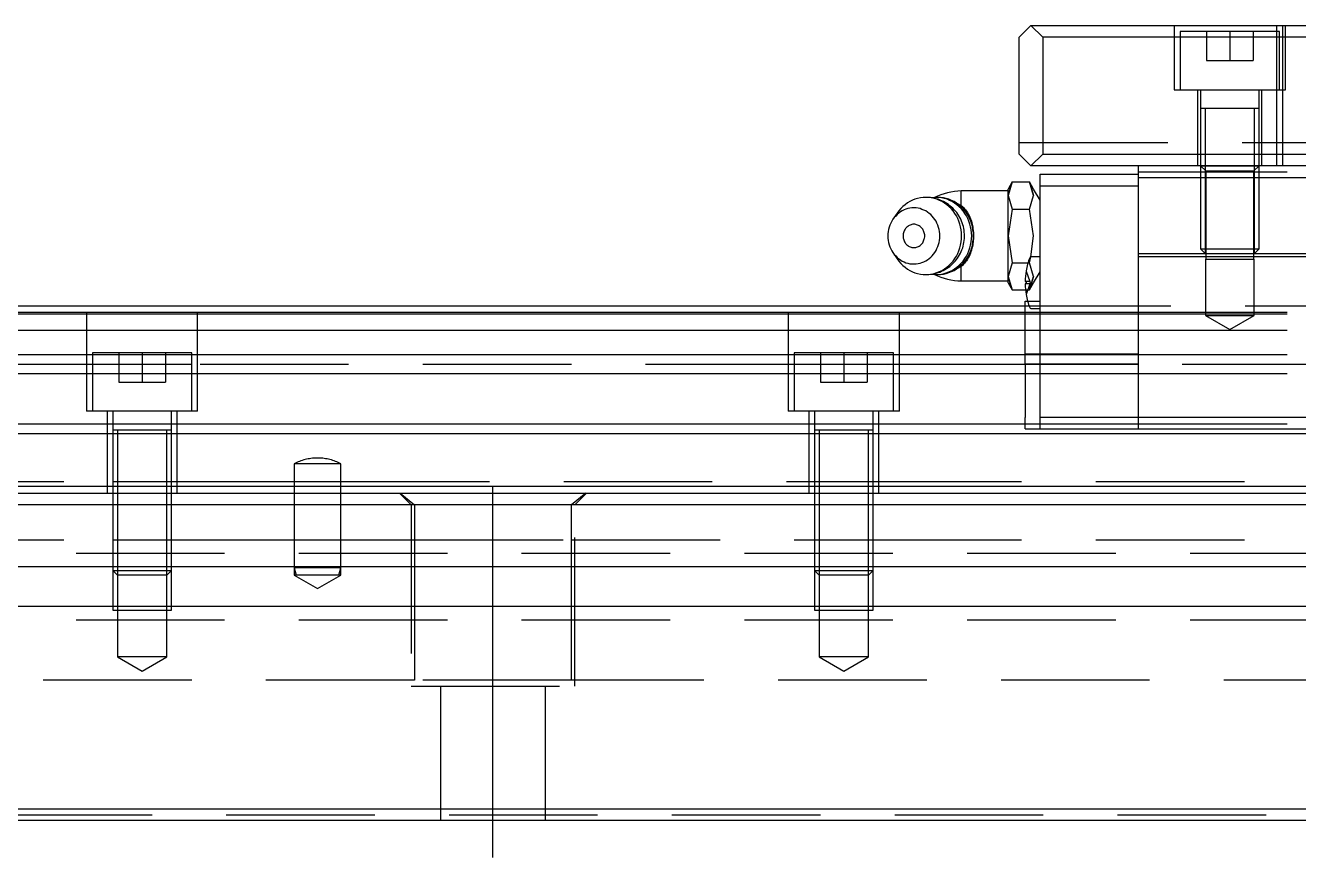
# Model space of a CAD drawing. Extents: x -10 to 1021, y -329 to 120.
# Drawn here: x 250 to 358.9, y -296.9 to -225.7 of the extents above; entities that cross this region are included whole.
import ezdxf

# ---------------------------------------------------------------- set-up
doc = ezdxf.new("R2010")
doc.units = 0
doc.linetypes.add('CENTER', pattern=[50.8, 31.75, -6.35, 6.35, -6.35])
doc.linetypes.add('DASHED', pattern=[19.05, 12.7, -6.35])
doc.layers.get('0').update_dxf_attribs({"linetype": 'CONTINUOUS'})
doc.layers.add('CENTER', color=1, linetype='CENTER')

msp = doc.modelspace()

# ---------------------------------------------------------------- linework, layer by layer
at = {"color": 7, "linetype": 'CONTINUOUS'}
for p, q in [((336, -225.73), (335, -226.73)), ((337, -226.73), (336, -225.73)), ((336, -225.73), (484, -225.73)), ((335, -236.73), (335, -226.73)), ((483, -226.73), (337, -226.73)), ((337, -226.73), (337, -236.73)), ((335, -236.73), (336, -237.73)), ((336, -237.73), (337, -236.73)), ((337, -236.73), (483, -236.73)), ((484, -237.73), (336, -237.73)), ((345.2, -238.73), (345.2, -237.73)), ((334.4, -239.11), (334.04, -239.72)), ((334.4, -239.11), (334.04, -240.26)), ((334.4, -239.1), (334.4, -239.11)), ((334.4, -239.11), (335.87, -239.11)), ((336.22, -239.72), (335.87, -239.11)), ((336.22, -240.26), (335.87, -239.11)), ((336.77, -238.43), (345.2, -238.43)), ((336.77, -239.43), (336.77, -238.43)), ((336.77, -239.43), (345.2, -239.43)), ((336.77, -259.23), (336.77, -239.43)), ((345.2, -245.23), (345.2, -238.73)), ((345.2, -238.73), (392.8, -238.73)), ((326.31, -240.51), (326.08, -240.58)), ((326.55, -240.46), (326.31, -240.51)), ((326.78, -240.43), (326.55, -240.46)), ((327.02, -240.43), (326.78, -240.43)), ((327.26, -240.44), (327.02, -240.43)), ((327.26, -240.43), (327.19, -240.43)), ((327.42, -240.45), (327.26, -240.43)), ((327.5, -240.47), (327.26, -240.44)), ((327.58, -240.47), (327.42, -240.45)), ((327.88, -240.43), (327.47, -240.46)), ((327.73, -240.52), (327.5, -240.47)), ((327.74, -240.51), (327.58, -240.47)), ((327.96, -240.59), (327.73, -240.52)), ((327.9, -240.55), (327.74, -240.51)), ((328.12, -240.44), (327.88, -240.43)), ((328.03, -240.43), (327.88, -240.43)), ((328.06, -240.59), (327.9, -240.55)), ((328.27, -240.44), (328.03, -240.43)), ((328.36, -240.47), (328.12, -240.44)), ((328.51, -240.47), (328.27, -240.44)), ((328.59, -240.52), (328.36, -240.47)), ((328.74, -240.52), (328.51, -240.47)), ((328.82, -240.59), (328.59, -240.52)), ((328.97, -240.59), (328.74, -240.52)), ((334.04, -239.88), (330.04, -239.88)), ((330.04, -241.11), (330.04, -239.88)), ((334.04, -240.26), (334.04, -239.72)), ((334.04, -243.72), (334.04, -240.26)), ((334.04, -240.26), (334.4, -241.42)), ((335.87, -241.42), (336.22, -240.26)), ((336.77, -240.67), (336.22, -239.72)), ((324.71, -241.57), (324.56, -241.77)), ((324.88, -241.38), (324.71, -241.57)), ((324.99, -241.58), (324.84, -241.67)), ((325.05, -241.2), (324.88, -241.38)), ((325.15, -241.5), (324.99, -241.58)), ((325.24, -241.05), (325.05, -241.2)), ((325.31, -241.44), (325.15, -241.5)), ((325.44, -240.9), (325.24, -241.05)), ((325.48, -241.39), (325.31, -241.44)), ((325.64, -240.78), (325.44, -240.9)), ((325.65, -241.35), (325.48, -241.39)), ((325.86, -240.67), (325.64, -240.78)), ((325.82, -241.33), (325.65, -241.35)), ((326, -241.33), (325.82, -241.33)), ((326.08, -240.58), (325.86, -240.67)), ((326.17, -241.33), (326, -241.33)), ((326.34, -241.36), (326.17, -241.33)), ((326.51, -241.39), (326.34, -241.36)), ((326.68, -241.45), (326.51, -241.39)), ((326.84, -241.51), (326.68, -241.45)), ((327, -241.59), (326.84, -241.51)), ((327.15, -241.68), (327, -241.59)), ((328.19, -240.68), (327.96, -240.59)), ((328.22, -240.65), (328.06, -240.59)), ((328.4, -240.78), (328.19, -240.68)), ((328.37, -240.71), (328.22, -240.65)), ((328.52, -240.79), (328.37, -240.71)), ((328.61, -240.91), (328.4, -240.78)), ((328.66, -240.86), (328.52, -240.79)), ((328.81, -241.06), (328.61, -240.91)), ((328.8, -240.95), (328.66, -240.86)), ((328.94, -241.04), (328.8, -240.95)), ((329, -241.22), (328.81, -241.06)), ((329.04, -240.68), (328.82, -240.59)), ((329.07, -241.14), (328.94, -241.04)), ((329.2, -240.68), (328.97, -240.59)), ((329.17, -241.39), (329, -241.22)), ((329.26, -240.78), (329.04, -240.68)), ((329.2, -241.25), (329.07, -241.14)), ((329.34, -241.58), (329.17, -241.39)), ((329.42, -240.78), (329.2, -240.68)), ((329.32, -241.36), (329.2, -241.25)), ((329.47, -240.91), (329.26, -240.78)), ((329.28, -240.72), (330.04, -241.11)), ((329.44, -241.48), (329.32, -241.36)), ((329.49, -241.79), (329.34, -241.58)), ((329.62, -240.91), (329.42, -240.78)), ((329.55, -241.6), (329.44, -241.48)), ((329.67, -241.06), (329.47, -240.91)), ((329.65, -241.73), (329.55, -241.6)), ((329.82, -241.06), (329.62, -240.91)), ((329.86, -241.22), (329.67, -241.06)), ((330.01, -241.22), (329.82, -241.06)), ((330.03, -241.39), (329.86, -241.22)), ((330.19, -241.39), (330.01, -241.22)), ((330.2, -241.58), (330.03, -241.39)), ((330.04, -241.11), (330.14, -241.2)), ((330.14, -241.2), (330.23, -241.3)), ((330.35, -241.58), (330.19, -241.39)), ((330.34, -241.79), (330.2, -241.58)), ((330.23, -241.3), (330.32, -241.4)), ((330.32, -241.4), (330.41, -241.5)), ((330.5, -241.79), (330.35, -241.58)), ((330.41, -241.5), (330.49, -241.61)), ((330.49, -241.61), (330.56, -241.73)), ((334.4, -241.42), (334.04, -243.72)), ((334.4, -241.42), (335.87, -241.42)), ((336.22, -243.72), (335.87, -241.42)), ((324.02, -242.62), (323.94, -242.8)), ((324.1, -242.46), (324.02, -242.62)), ((324.2, -242.3), (324.1, -242.46)), ((324.56, -241.77), (324.2, -242.3)), ((324.31, -242.15), (324.2, -242.3)), ((324.43, -242.02), (324.31, -242.15)), ((324.56, -241.89), (324.43, -242.02)), ((324.69, -241.77), (324.56, -241.89)), ((324.84, -241.67), (324.69, -241.77)), ((325.9, -242.73), (325.82, -242.74)), ((325.99, -242.73), (325.9, -242.73)), ((326.07, -242.73), (325.99, -242.73)), ((326.15, -242.74), (326.07, -242.73)), ((327.29, -241.79), (327.15, -241.68)), ((327.43, -241.9), (327.29, -241.79)), ((327.56, -242.03), (327.43, -241.9)), ((327.67, -242.17), (327.56, -242.03)), ((327.78, -242.32), (327.67, -242.17)), ((327.88, -242.47), (327.78, -242.32)), ((327.96, -242.64), (327.88, -242.47)), ((328.03, -242.81), (327.96, -242.64)), ((329.62, -242), (329.49, -241.79)), ((329.74, -242.23), (329.62, -242)), ((329.75, -241.87), (329.65, -241.73)), ((329.84, -242.46), (329.74, -242.23)), ((329.84, -242.01), (329.75, -241.87)), ((329.92, -242.15), (329.84, -242.01)), ((329.92, -242.71), (329.84, -242.46)), ((329.99, -242.3), (329.92, -242.15)), ((329.98, -242.95), (329.92, -242.71)), ((330.06, -242.45), (329.99, -242.3)), ((330.12, -242.6), (330.06, -242.45)), ((330.17, -242.76), (330.12, -242.6)), ((330.48, -242), (330.34, -241.79)), ((330.59, -242.23), (330.48, -242)), ((330.63, -242), (330.5, -241.79)), ((330.56, -241.73), (330.63, -241.85)), ((330.69, -242.46), (330.59, -242.23)), ((330.63, -241.85), (330.7, -241.98)), ((330.75, -242.23), (330.63, -242)), ((330.78, -242.71), (330.69, -242.46)), ((330.7, -241.98), (330.76, -242.11)), ((330.85, -242.46), (330.75, -242.23)), ((330.76, -242.11), (330.82, -242.24)), ((330.84, -242.95), (330.78, -242.71)), ((330.82, -242.24), (330.86, -242.36)), ((330.93, -242.71), (330.85, -242.46)), ((330.86, -242.36), (330.9, -242.47)), ((330.9, -242.47), (330.93, -242.59)), ((330.93, -242.59), (330.96, -242.72)), ((331, -242.95), (330.93, -242.71)), ((330.96, -242.72), (330.99, -242.84)), ((323.8, -243.35), (323.77, -243.53)), ((323.77, -243.53), (323.77, -243.72)), ((323.77, -243.72), (323.77, -243.92)), ((323.83, -243.16), (323.8, -243.35)), ((323.88, -242.98), (323.83, -243.16)), ((323.94, -242.8), (323.88, -242.98)), ((325.08, -243.55), (325.06, -243.64)), ((325.06, -243.64), (325.06, -243.72)), ((325.06, -243.72), (325.06, -243.81)), ((325.06, -243.81), (325.08, -243.9)), ((325.09, -243.47), (325.08, -243.55)), ((325.12, -243.38), (325.09, -243.47)), ((325.15, -243.3), (325.12, -243.38)), ((325.19, -243.23), (325.15, -243.3)), ((325.23, -243.15), (325.19, -243.23)), ((325.28, -243.08), (325.23, -243.15)), ((325.33, -243.02), (325.28, -243.08)), ((325.39, -242.96), (325.33, -243.02)), ((325.46, -242.91), (325.39, -242.96)), ((325.52, -242.86), (325.46, -242.91)), ((325.59, -242.82), (325.52, -242.86)), ((325.67, -242.79), (325.59, -242.82)), ((325.75, -242.76), (325.67, -242.79)), ((325.82, -242.74), (325.75, -242.76)), ((326.22, -242.76), (326.15, -242.74)), ((326.3, -242.79), (326.22, -242.76)), ((326.38, -242.82), (326.3, -242.79)), ((326.45, -242.86), (326.38, -242.82)), ((326.52, -242.91), (326.45, -242.86)), ((326.58, -242.96), (326.52, -242.91)), ((326.64, -243.02), (326.58, -242.96)), ((326.69, -243.08), (326.64, -243.02)), ((326.74, -243.15), (326.69, -243.08)), ((326.79, -243.23), (326.74, -243.15)), ((326.82, -243.3), (326.79, -243.23)), ((326.85, -243.38), (326.82, -243.3)), ((326.88, -243.47), (326.85, -243.38)), ((326.9, -243.55), (326.88, -243.47)), ((326.91, -243.64), (326.9, -243.55)), ((326.9, -243.9), (326.91, -243.81)), ((326.91, -243.72), (326.91, -243.64)), ((326.91, -243.81), (326.91, -243.72)), ((328.09, -242.99), (328.03, -242.81)), ((328.14, -243.17), (328.09, -242.99)), ((328.18, -243.35), (328.14, -243.17)), ((328.2, -243.54), (328.18, -243.35)), ((328.2, -243.72), (328.2, -243.54)), ((328.2, -243.91), (328.2, -243.72)), ((330.03, -243.21), (329.98, -242.95)), ((330.06, -243.47), (330.03, -243.21)), ((330.07, -243.72), (330.06, -243.47)), ((330.06, -243.98), (330.07, -243.72)), ((330.22, -242.92), (330.17, -242.76)), ((330.25, -243.08), (330.22, -242.92)), ((330.28, -243.24), (330.25, -243.08)), ((330.3, -243.4), (330.28, -243.24)), ((330.31, -243.57), (330.3, -243.4)), ((330.32, -243.72), (330.31, -243.57)), ((330.31, -243.95), (330.32, -243.78)), ((330.32, -243.78), (330.32, -243.72)), ((330.89, -243.21), (330.84, -242.95)), ((330.92, -243.47), (330.89, -243.21)), ((330.93, -243.72), (330.92, -243.47)), ((330.92, -243.98), (330.93, -243.72)), ((330.99, -242.84), (331.02, -242.97)), ((331.04, -243.21), (331, -242.95)), ((331.02, -242.97), (331.04, -243.11)), ((331.04, -243.11), (331.06, -243.27)), ((331.07, -243.47), (331.04, -243.21)), ((331.06, -243.27), (331.07, -243.42)), ((331.07, -243.42), (331.08, -243.57)), ((331.08, -243.72), (331.07, -243.47)), ((331.07, -243.98), (331.08, -243.72)), ((331.08, -243.57), (331.08, -243.72)), ((331.08, -243.72), (331.08, -243.73)), ((331.08, -243.73), (331.08, -243.85)), ((334.04, -247.19), (334.04, -243.72)), ((334.04, -243.72), (334.4, -246.03)), ((336, -245.52), (336.22, -243.72)), ((323.77, -243.92), (323.8, -244.1)), ((323.8, -244.1), (323.83, -244.29)), ((323.83, -244.29), (323.88, -244.47)), ((323.88, -244.47), (323.94, -244.65)), ((323.94, -244.65), (324.02, -244.83)), ((324.02, -244.83), (324.1, -244.99)), ((325.08, -243.9), (325.09, -243.98)), ((325.09, -243.98), (325.12, -244.07)), ((325.12, -244.07), (325.15, -244.15)), ((325.15, -244.15), (325.19, -244.22)), ((325.19, -244.22), (325.23, -244.3)), ((325.23, -244.3), (325.28, -244.37)), ((325.28, -244.37), (325.33, -244.43)), ((325.33, -244.43), (325.39, -244.49)), ((325.39, -244.49), (325.46, -244.54)), ((325.46, -244.54), (325.52, -244.59)), ((325.52, -244.59), (325.59, -244.63)), ((325.59, -244.63), (325.67, -244.66)), ((325.67, -244.66), (325.75, -244.69)), ((325.75, -244.69), (325.82, -244.71)), ((325.82, -244.71), (325.9, -244.72)), ((325.9, -244.72), (325.99, -244.72)), ((325.99, -244.72), (326.07, -244.72)), ((326.07, -244.72), (326.15, -244.71)), ((326.15, -244.71), (326.22, -244.69)), ((326.22, -244.69), (326.3, -244.66)), ((326.3, -244.66), (326.38, -244.63)), ((326.38, -244.63), (326.45, -244.59)), ((326.45, -244.59), (326.52, -244.54)), ((326.52, -244.54), (326.58, -244.49)), ((326.58, -244.49), (326.64, -244.43)), ((326.64, -244.43), (326.69, -244.37)), ((326.69, -244.37), (326.74, -244.3)), ((326.74, -244.3), (326.79, -244.22)), ((326.79, -244.22), (326.82, -244.15)), ((326.82, -244.15), (326.85, -244.07)), ((326.85, -244.07), (326.88, -243.98)), ((326.88, -243.98), (326.9, -243.9)), ((327.88, -244.98), (327.96, -244.81)), ((327.96, -244.81), (328.03, -244.64)), ((328.03, -244.64), (328.09, -244.46)), ((328.09, -244.46), (328.14, -244.28)), ((328.14, -244.28), (328.18, -244.1)), ((328.18, -244.1), (328.2, -243.91)), ((329.84, -244.99), (329.92, -244.74)), ((329.92, -244.74), (329.98, -244.5)), ((329.98, -244.5), (330.03, -244.24)), ((330.03, -244.24), (330.06, -243.98)), ((330.04, -245.05), (330.1, -244.9)), ((330.1, -244.9), (330.16, -244.75)), ((330.16, -244.75), (330.2, -244.59)), ((330.2, -244.59), (330.24, -244.43)), ((330.24, -244.43), (330.27, -244.27)), ((330.27, -244.27), (330.3, -244.11)), ((330.3, -244.11), (330.31, -243.95)), ((330.69, -244.99), (330.78, -244.74)), ((330.78, -244.74), (330.84, -244.5)), ((330.84, -244.5), (330.89, -244.24)), ((330.85, -244.99), (330.93, -244.74)), ((330.89, -244.24), (330.92, -243.98)), ((330.95, -244.78), (330.91, -244.93)), ((330.93, -244.74), (331, -244.5)), ((330.99, -244.64), (330.95, -244.78)), ((331.02, -244.48), (330.99, -244.64)), ((331, -244.5), (331.04, -244.24)), ((331.04, -244.36), (331.02, -244.48)), ((331.04, -244.24), (331.07, -243.98)), ((331.05, -244.23), (331.04, -244.36)), ((331.06, -244.11), (331.05, -244.23)), ((331.07, -243.98), (331.06, -244.11)), ((331.08, -243.85), (331.07, -243.98)), ((324.1, -244.99), (324.2, -245.15)), ((324.2, -245.15), (324.31, -245.3)), ((324.2, -245.15), (324.56, -245.68)), ((324.31, -245.3), (324.43, -245.43)), ((324.43, -245.43), (324.56, -245.56)), ((324.56, -245.56), (324.69, -245.68)), ((324.56, -245.68), (324.71, -245.88)), ((324.69, -245.68), (324.84, -245.78)), ((324.71, -245.88), (324.88, -246.07)), ((324.84, -245.78), (324.99, -245.87)), ((324.99, -245.87), (325.15, -245.95)), ((325.15, -245.95), (325.31, -246.01)), ((326.68, -246), (326.84, -245.94)), ((326.84, -245.94), (327, -245.86)), ((327, -245.86), (327.15, -245.77)), ((327.15, -245.77), (327.29, -245.66)), ((327.29, -245.66), (327.43, -245.55)), ((327.43, -245.55), (327.56, -245.42)), ((327.56, -245.42), (327.67, -245.28)), ((327.67, -245.28), (327.78, -245.13)), ((327.78, -245.13), (327.88, -244.98)), ((329.17, -246.06), (329.34, -245.87)), ((329.34, -245.87), (329.49, -245.66)), ((329.41, -246), (329.52, -245.88)), ((329.49, -245.66), (329.62, -245.45)), ((329.52, -245.88), (329.62, -245.75)), ((329.62, -245.45), (329.74, -245.22)), ((329.62, -245.75), (329.72, -245.62)), ((329.72, -245.62), (329.81, -245.48)), ((329.74, -245.22), (329.84, -244.99)), ((329.81, -245.48), (329.89, -245.34)), ((329.89, -245.34), (329.97, -245.2)), ((329.97, -245.2), (330.04, -245.05)), ((330.03, -246.06), (330.2, -245.87)), ((330.19, -246.06), (330.35, -245.87)), ((330.2, -245.87), (330.34, -245.66)), ((330.41, -245.95), (330.32, -246.05)), ((330.34, -245.66), (330.48, -245.45)), ((330.35, -245.87), (330.5, -245.66)), ((330.49, -245.84), (330.41, -245.95)), ((330.48, -245.45), (330.59, -245.22)), ((330.56, -245.72), (330.49, -245.84)), ((330.5, -245.66), (330.63, -245.45)), ((330.63, -245.6), (330.56, -245.72)), ((330.59, -245.22), (330.69, -244.99)), ((330.63, -245.45), (330.75, -245.22)), ((330.7, -245.47), (330.63, -245.6)), ((330.76, -245.34), (330.7, -245.47)), ((330.75, -245.22), (330.85, -244.99)), ((330.82, -245.21), (330.76, -245.34)), ((330.87, -245.07), (330.82, -245.21)), ((330.91, -244.93), (330.87, -245.07)), ((336.77, -245.52), (335.99, -245.52)), ((345.2, -245.23), (392.8, -245.23)), ((345.2, -245.48), (345.2, -245.23)), ((345.2, -259.23), (345.2, -245.48)), ((345.2, -245.48), (392.8, -245.48)), ((324.88, -246.07), (325.05, -246.25)), ((325.05, -246.25), (325.24, -246.4)), ((325.24, -246.4), (325.44, -246.55)), ((325.31, -246.01), (325.48, -246.06)), ((325.44, -246.55), (325.64, -246.67)), ((325.48, -246.06), (325.65, -246.1)), ((325.64, -246.67), (325.86, -246.78)), ((325.65, -246.1), (325.82, -246.12)), ((325.82, -246.12), (326, -246.12)), ((325.86, -246.78), (326.08, -246.87)), ((326, -246.12), (326.17, -246.12)), ((326.08, -246.87), (326.31, -246.94)), ((326.17, -246.12), (326.34, -246.09)), ((326.31, -246.94), (326.55, -246.99)), ((326.34, -246.09), (326.51, -246.06)), ((326.51, -246.06), (326.68, -246)), ((326.55, -246.99), (326.78, -247.02)), ((326.78, -247.02), (327.02, -247.03)), ((327.02, -247.03), (327.26, -247.01)), ((327.19, -247.02), (327.25, -247.02)), ((327.25, -247.02), (327.41, -247)), ((327.26, -247.01), (327.5, -246.98)), ((327.41, -247), (327.57, -246.98)), ((327.47, -246.99), (327.88, -247.03)), ((327.5, -246.98), (327.73, -246.93)), ((327.57, -246.98), (327.73, -246.95)), ((327.73, -246.93), (327.96, -246.86)), ((327.73, -246.95), (327.89, -246.91)), ((327.88, -247.03), (328.12, -247.01)), ((327.88, -247.03), (328.03, -247.03)), ((327.89, -246.91), (328.05, -246.86)), ((327.96, -246.86), (328.19, -246.77)), ((328.03, -247.03), (328.27, -247.01)), ((328.05, -246.86), (328.2, -246.81)), ((328.12, -247.01), (328.36, -246.98)), ((328.19, -246.77), (328.4, -246.67)), ((328.2, -246.81), (328.35, -246.74)), ((328.27, -247.01), (328.51, -246.98)), ((328.35, -246.74), (328.5, -246.67)), ((328.36, -246.98), (328.59, -246.93)), ((328.4, -246.67), (328.61, -246.54)), ((328.5, -246.67), (328.64, -246.6)), ((328.51, -246.98), (328.74, -246.93)), ((328.59, -246.93), (328.82, -246.86)), ((328.61, -246.54), (328.81, -246.39)), ((328.64, -246.6), (328.78, -246.51)), ((328.74, -246.93), (328.97, -246.86)), ((328.78, -246.51), (328.92, -246.42)), ((328.81, -246.39), (329, -246.23)), ((328.82, -246.86), (329.04, -246.77)), ((328.92, -246.42), (329.05, -246.33)), ((328.97, -246.86), (329.2, -246.77)), ((329, -246.23), (329.17, -246.06)), ((329.04, -246.77), (329.26, -246.67)), ((329.05, -246.33), (329.18, -246.22)), ((329.18, -246.22), (329.3, -246.11)), ((329.2, -246.77), (329.42, -246.67)), ((329.26, -246.67), (329.47, -246.54)), ((330.04, -246.34), (329.28, -246.73)), ((329.3, -246.11), (329.41, -246)), ((329.42, -246.67), (329.62, -246.54)), ((329.47, -246.54), (329.67, -246.39)), ((329.62, -246.54), (329.82, -246.39)), ((329.67, -246.39), (329.86, -246.23)), ((329.82, -246.39), (330.01, -246.23)), ((329.86, -246.23), (330.03, -246.06)), ((330.01, -246.23), (330.19, -246.06)), ((330.14, -246.25), (330.04, -246.34)), ((330.04, -247.57), (330.04, -246.34)), ((330.23, -246.15), (330.14, -246.25)), ((330.32, -246.05), (330.23, -246.15)), ((334.4, -246.03), (334.04, -247.19)), ((334.4, -246.03), (335.74, -246.03)), ((330.04, -247.57), (334.04, -247.57)), ((334.04, -247.72), (334.04, -247.19)), ((334.04, -247.19), (334.4, -248.34)), ((334.04, -247.72), (334.4, -248.34)), ((335.5, -247.62), (335.58, -247.62)), ((335.58, -247.82), (335.5, -247.82)), ((335.58, -247.62), (335.58, -247.82)), ((334.4, -248.34), (334.4, -248.35)), ((334.4, -248.34), (335.53, -248.34)), ((0, -250.23), (335.5, -250.23)), ((335.5, -249.72), (28, -249.72)), ((335.5, -249.3), (335.71, -249.3)), ((335.5, -251.9), (335.5, -249.3)), ((335.99, -249.92), (336.77, -249.92)), ((0, -250.39), (335.5, -250.39)), ((0, -251.79), (335.5, -251.79)), ((335.5, -253.81), (335.5, -251.9)), ((0, -253.86), (335.5, -253.86)), ((335.5, -254.65), (335.5, -253.81)), ((335.5, -253.81), (336.77, -253.81)), ((335.5, -254.65), (335.5, -259.26)), ((335.5, -254.65), (336.77, -254.65)), ((0, -255.48), (335.5, -255.48)), ((0, -259.78), (335.5, -259.78)), ((335.5, -260.23), (335.5, -259.26)), ((336.77, -259.23), (345.2, -259.23)), ((336.77, -260.23), (336.77, -259.23)), ((345.2, -260.23), (345.2, -259.23)), ((345.2, -259.23), (392.8, -259.23)), ((0, -260.63), (820, -260.63)), ((335.5, -260.23), (336.77, -260.23)), ((336.77, -260.23), (345.2, -260.23)), ((345.2, -260.23), (392.8, -260.23)), ((0, -265.13), (820, -265.13)), ((1, -265.72), (819, -265.72)), ((818, -266.72), (2, -266.72)), ((818, -272.02), (2, -272.02)), ((818, -275.42), (2, -275.42)), ((2, -292.72), (818, -292.72)), ((819, -293.72), (1, -293.72))]:
    msp.add_line(p, q, dxfattribs=at)
at = {"color": 3, "linetype": 'DASHED'}
for p, q in [((348.25, -225.73), (348.25, -231.23)), ((348.75, -226.23), (348.75, -231.23)), ((357.25, -226.23), (348.75, -226.23)), ((351, -226.23), (351, -228.73)), ((353, -226.23), (353, -228.73)), ((355, -226.23), (355, -228.73)), ((357, -225.73), (357, -226.23)), ((357, -226.23), (357, -231.23)), ((357.25, -231.23), (357.25, -226.23)), ((357.5, -225.73), (357.5, -237.73)), ((357.75, -231.23), (357.75, -225.73)), ((351, -228.73), (353, -228.73)), ((353, -228.73), (355, -228.73)), ((348.25, -231.23), (357.75, -231.23)), ((350.25, -231.23), (350.25, -237.73)), ((350.5, -231.23), (350.5, -232.83)), ((355.5, -232.83), (355.5, -231.23)), ((355.75, -237.73), (355.75, -231.23)), ((357, -231.23), (357, -237.73)), ((350.5, -232.82), (350.5, -232.83)), ((355.5, -232.83), (350.5, -232.83)), ((355.5, -232.83), (350.5, -232.83)), ((350.5, -232.83), (350.5, -237.72)), ((350.5, -232.83), (350.5, -232.83)), ((350.9, -232.83), (350.9, -237.72)), ((355.1, -237.72), (355.1, -232.83)), ((355.5, -232.83), (355.5, -232.82)), ((355.5, -237.72), (355.5, -232.83)), ((355.5, -232.83), (355.5, -232.83)), ((335, -235.73), (485, -235.73)), ((345.2, -238.23), (392.8, -238.23)), ((350.5, -237.72), (350.94, -238.16)), ((350.5, -237.72), (355.5, -237.72)), ((350.5, -237.73), (350.5, -244.83)), ((350.9, -237.73), (350.9, -245.23)), ((350.94, -238.16), (350.94, -245.72)), ((350.94, -238.16), (355.06, -238.16)), ((355.06, -238.16), (355.5, -237.72)), ((355.06, -245.72), (355.06, -238.16)), ((355.1, -245.23), (355.1, -237.73)), ((355.5, -244.83), (355.5, -237.73)), ((334.04, -240.26), (334.4, -239.11)), ((335.87, -239.11), (336.22, -240.26)), ((350.5, -244.83), (350.9, -245.23)), ((350.5, -244.83), (355.5, -244.83)), ((355.1, -245.23), (355.5, -244.83)), ((335.87, -246.03), (336, -245.52)), ((350.93, -245.72), (350.93, -250.52)), ((350.93, -245.72), (355.07, -245.72)), ((355.07, -250.52), (355.07, -245.72)), ((335.58, -246.73), (335.9, -247.62)), ((335.74, -246.03), (335.87, -246.03)), ((336.22, -247.19), (335.87, -246.03)), ((336.22, -247.72), (336.77, -246.78)), ((334.4, -248.34), (334.04, -247.19)), ((335.9, -247.62), (335.58, -247.62)), ((335.9, -247.82), (335.58, -248.72)), ((335.9, -247.82), (335.58, -247.82)), ((336.22, -247.19), (335.87, -248.34)), ((335.87, -248.34), (336.22, -247.19)), ((335.87, -248.34), (336.22, -247.72)), ((335.9, -247.62), (335.94, -247.72)), ((335.9, -247.82), (335.94, -247.72)), ((335.53, -248.34), (335.87, -248.34)), ((255.25, -250.23), (255.25, -258.72)), ((264.75, -258.72), (264.75, -250.23)), ((315.25, -250.23), (315.25, -258.72)), ((324.75, -258.72), (324.75, -250.23)), ((335.84, -249.72), (335.5, -249.72)), ((335.5, -250.23), (336.77, -250.23)), ((335.71, -249.3), (336.77, -249.3)), ((336.77, -249.72), (335.84, -249.72)), ((345.2, -249.72), (336.77, -249.72)), ((336.77, -250.23), (345.2, -250.23)), ((367, -249.72), (345.2, -249.72)), ((345.2, -250.23), (392.8, -250.23)), ((335.5, -250.39), (336.77, -250.39)), ((336.77, -250.39), (345.2, -250.39)), ((345.2, -250.39), (392.8, -250.39)), ((350.93, -250.52), (353, -251.72)), ((350.93, -250.52), (355.07, -250.52)), ((353, -251.72), (355.07, -250.52)), ((335.5, -251.79), (336.77, -251.79)), ((336.77, -251.79), (345.2, -251.79)), ((345.2, -251.79), (392.8, -251.79)), ((255.75, -253.72), (255.75, -258.72)), ((264.25, -253.72), (255.75, -253.72)), ((258, -253.72), (258, -256.22)), ((260, -253.72), (260, -256.22)), ((262, -253.72), (262, -256.22)), ((264.25, -258.72), (264.25, -253.72)), ((315.75, -253.72), (315.75, -258.72)), ((324.25, -253.72), (315.75, -253.72)), ((318, -253.72), (318, -256.22)), ((320, -253.72), (320, -256.22)), ((322, -253.72), (322, -256.22)), ((324.25, -258.72), (324.25, -253.72)), ((335.5, -253.86), (336.77, -253.86)), ((336.77, -253.81), (345.2, -253.81)), ((336.77, -253.86), (345.2, -253.86)), ((336.77, -254.65), (345.2, -254.65)), ((345.2, -253.86), (392.8, -253.86)), ((255.75, -254.72), (204.25, -254.72)), ((264.25, -254.72), (255.75, -254.72)), ((315.75, -254.72), (264.25, -254.72)), ((324.25, -254.72), (315.75, -254.72)), ((335.5, -254.72), (324.25, -254.72)), ((336.77, -254.72), (335.5, -254.72)), ((335.5, -255.48), (336.77, -255.48)), ((345.2, -254.72), (336.77, -254.72)), ((336.77, -255.48), (345.2, -255.48)), ((418.77, -254.72), (345.2, -254.72)), ((345.2, -255.48), (392.8, -255.48)), ((258, -256.22), (260, -256.22)), ((260, -256.22), (262, -256.22)), ((318, -256.22), (320, -256.22)), ((320, -256.22), (322, -256.22)), ((264.75, -258.72), (255.25, -258.72)), ((257, -258.72), (257, -265.72)), ((257.5, -258.72), (257.5, -260.32)), ((262.5, -260.32), (262.5, -258.72)), ((263, -265.72), (263, -258.72)), ((324.75, -258.72), (315.25, -258.72)), ((317, -258.72), (317, -265.72)), ((317.5, -258.72), (317.5, -260.32)), ((322.5, -260.32), (322.5, -258.72)), ((323, -265.72), (323, -258.72)), ((335.5, -259.78), (336.77, -259.78)), ((336.77, -259.78), (345.2, -259.78)), ((345.2, -259.78), (392.8, -259.78)), ((262.5, -260.32), (257.5, -260.32)), ((262.5, -260.32), (257.5, -260.32)), ((262.5, -260.32), (257.5, -260.32)), ((257.5, -260.32), (257.5, -260.33)), ((257.5, -260.32), (257.5, -265.72)), ((257.5, -260.32), (257.5, -260.32)), ((257.9, -260.32), (257.9, -265.72)), ((262.1, -265.72), (262.1, -260.32)), ((262.5, -260.33), (262.5, -260.32)), ((262.5, -260.32), (262.5, -260.32)), ((262.5, -265.72), (262.5, -260.32)), ((322.5, -260.32), (317.5, -260.32)), ((322.5, -260.32), (317.5, -260.32)), ((317.5, -260.32), (317.5, -265.72)), ((317.5, -260.32), (317.5, -260.32)), ((317.5, -260.32), (317.5, -260.33)), ((317.9, -260.32), (317.9, -265.72)), ((322.1, -265.72), (322.1, -260.32)), ((322.5, -260.32), (322.5, -260.32)), ((322.5, -265.72), (322.5, -260.32)), ((322.5, -260.33), (322.5, -260.32)), ((273, -263.22), (273, -265.72)), ((277, -263.22), (273, -263.22)), ((275.06, -262.72), (274.94, -262.72)), ((277, -265.72), (277, -263.22)), ((202.5, -264.72), (257.5, -264.72)), ((257.5, -264.72), (257.9, -264.72)), ((257.9, -264.72), (262.1, -264.72)), ((262.1, -264.72), (262.5, -264.72)), ((262.5, -264.72), (273, -264.72)), ((273, -264.72), (277, -264.72)), ((277, -264.72), (317.5, -264.72)), ((317.5, -264.72), (317.9, -264.72)), ((317.9, -264.72), (322.1, -264.72)), ((322.1, -264.72), (322.5, -264.72)), ((322.5, -264.72), (360, -264.72)), ((257.5, -265.72), (257.5, -272.02)), ((257.5, -265.72), (257.5, -272.02)), ((257.9, -265.72), (257.9, -272.02)), ((262.1, -272.02), (262.1, -265.72)), ((262.5, -272.02), (262.5, -265.72)), ((262.5, -272.02), (262.5, -265.72)), ((273, -265.72), (273, -272.02)), ((277, -272.02), (277, -265.72)), ((282, -265.72), (283, -266.72)), ((282.06, -265.72), (283.29, -266.72)), ((297.94, -265.72), (296.71, -266.72)), ((297, -266.72), (298, -265.72)), ((317.5, -265.72), (317.5, -272.02)), ((317.5, -265.72), (317.5, -272.02)), ((317.9, -265.72), (317.9, -272.02)), ((322.1, -272.02), (322.1, -265.72)), ((322.5, -272.02), (322.5, -265.72)), ((322.5, -272.02), (322.5, -265.72)), ((283, -266.72), (283, -282.22)), ((283.29, -266.72), (283.29, -272.02)), ((296.71, -272.02), (296.71, -266.72)), ((297, -282.22), (297, -266.72)), ((202.5, -269.72), (257.5, -269.72)), ((257.5, -269.72), (257.9, -269.72)), ((257.9, -269.72), (262.1, -269.72)), ((262.1, -269.72), (262.5, -269.72)), ((262.5, -269.72), (273, -269.72)), ((273, -269.72), (277, -269.72)), ((277, -269.72), (283.29, -269.72)), ((283.29, -269.72), (296.71, -269.72)), ((296.71, -269.72), (317.5, -269.72)), ((317.5, -269.72), (317.9, -269.72)), ((317.9, -269.72), (322.1, -269.72)), ((322.1, -269.72), (322.5, -269.72)), ((322.5, -269.72), (360, -269.72)), ((819.5, -270.87), (0.5, -270.87)), ((257.5, -272.02), (257.5, -272.33)), ((257.5, -272.02), (257.5, -272.33)), ((257.9, -272.02), (257.9, -272.73)), ((262.1, -272.73), (262.1, -272.02)), ((262.5, -272.33), (262.5, -272.02)), ((262.5, -272.33), (262.5, -272.02)), ((273, -272.02), (273, -272.09)), ((273, -272.09), (273, -272.73)), ((273, -272.09), (273.17, -272.73)), ((277, -272.09), (273, -272.09)), ((276.83, -272.73), (277, -272.09)), ((277, -272.09), (277, -272.02)), ((277, -272.73), (277, -272.09)), ((283.29, -272.02), (283.29, -275.42)), ((296.71, -275.42), (296.71, -272.02)), ((317.5, -272.02), (317.5, -272.33)), ((317.5, -272.02), (317.5, -272.33)), ((317.9, -272.02), (317.9, -272.73)), ((322.1, -272.73), (322.1, -272.02)), ((322.5, -272.33), (322.5, -272.02)), ((322.5, -272.33), (322.5, -272.02)), ((257.5, -272.33), (257.9, -272.73)), ((257.5, -272.33), (262.5, -272.33)), ((257.5, -272.33), (257.5, -275.42)), ((262.1, -272.73), (257.9, -272.73)), ((257.9, -272.73), (257.9, -275.72)), ((262.1, -272.73), (262.5, -272.33)), ((262.1, -275.72), (262.1, -272.73)), ((262.5, -275.42), (262.5, -272.33)), ((273, -272.73), (275, -273.88)), ((277, -272.73), (273, -272.73)), ((275, -273.88), (277, -272.73)), ((317.5, -272.33), (317.9, -272.73)), ((317.5, -272.33), (322.5, -272.33)), ((317.5, -272.33), (317.5, -275.42)), ((322.1, -272.73), (317.9, -272.73)), ((317.9, -272.73), (317.9, -275.72)), ((322.1, -272.73), (322.5, -272.33)), ((322.1, -275.72), (322.1, -272.73)), ((322.5, -275.42), (322.5, -272.33)), ((257.5, -275.42), (257.5, -275.72)), ((257.5, -275.72), (262.5, -275.72)), ((257.9, -275.72), (257.9, -279.72)), ((262.1, -279.72), (262.1, -275.72)), ((262.5, -275.72), (262.5, -275.42)), ((283.29, -275.42), (283.29, -281.72)), ((296.71, -281.72), (296.71, -275.42)), ((317.5, -275.42), (317.5, -275.72)), ((317.5, -275.72), (322.5, -275.72)), ((317.9, -275.72), (317.9, -279.72)), ((322.1, -279.72), (322.1, -275.72)), ((322.5, -275.72), (322.5, -275.42)), ((819.5, -276.57), (0.5, -276.57)), ((257.9, -279.72), (260, -280.94)), ((262.1, -279.72), (257.9, -279.72)), ((260, -280.94), (262.1, -279.72)), ((317.9, -279.72), (320, -280.94)), ((322.1, -279.72), (317.9, -279.72)), ((320, -280.94), (322.1, -279.72)), ((283.29, -281.72), (176.71, -281.72)), ((296.71, -281.72), (283.29, -281.72)), ((403.29, -281.72), (296.71, -281.72)), ((283, -282.22), (297, -282.22)), ((285.5, -282.22), (285.5, -293.72)), ((294.5, -293.72), (294.5, -282.22)), ((0.5, -293.22), (819.5, -293.22))]:
    msp.add_line(p, q, dxfattribs=at)
at = {"color": 7, "linetype": 'CONTINUOUS'}
for centre, radius, start, end in [((330.27, -245.87), 6, 92.1786, 114.894), ((341.5, -247.72), 6, 159.1494, 170.4059), ((335.99, -245.62), 0.1, 90, 159.1494), ((330.27, -241.58), 6, 245.106, 267.8214), ((341.5, -247.72), 6, 170.4203, 179.0449), ((341.5, -247.72), 6, 180.9551, 189.5797), ((341.5, -247.72), 6, 189.5941, 200.8506), ((335.99, -249.82), 0.1, 200.8506, 270)]:
    msp.add_arc(centre, radius, start, end, dxfattribs=at)
at = {"color": 3, "linetype": 'DASHED'}
for centre, start, end in [((274.94, -266.72), 90, 118.9695), ((275.06, -266.72), 61.0305, 90)]:
    msp.add_arc(centre, 4, start, end, dxfattribs=at)
at = {"layer": 'CENTER', "color": 1, "linetype": 'CENTER'}
msp.add_line((290, -296.87), (290, -264.07), dxfattribs=at)

doc.saveas('drawing.dxf')
